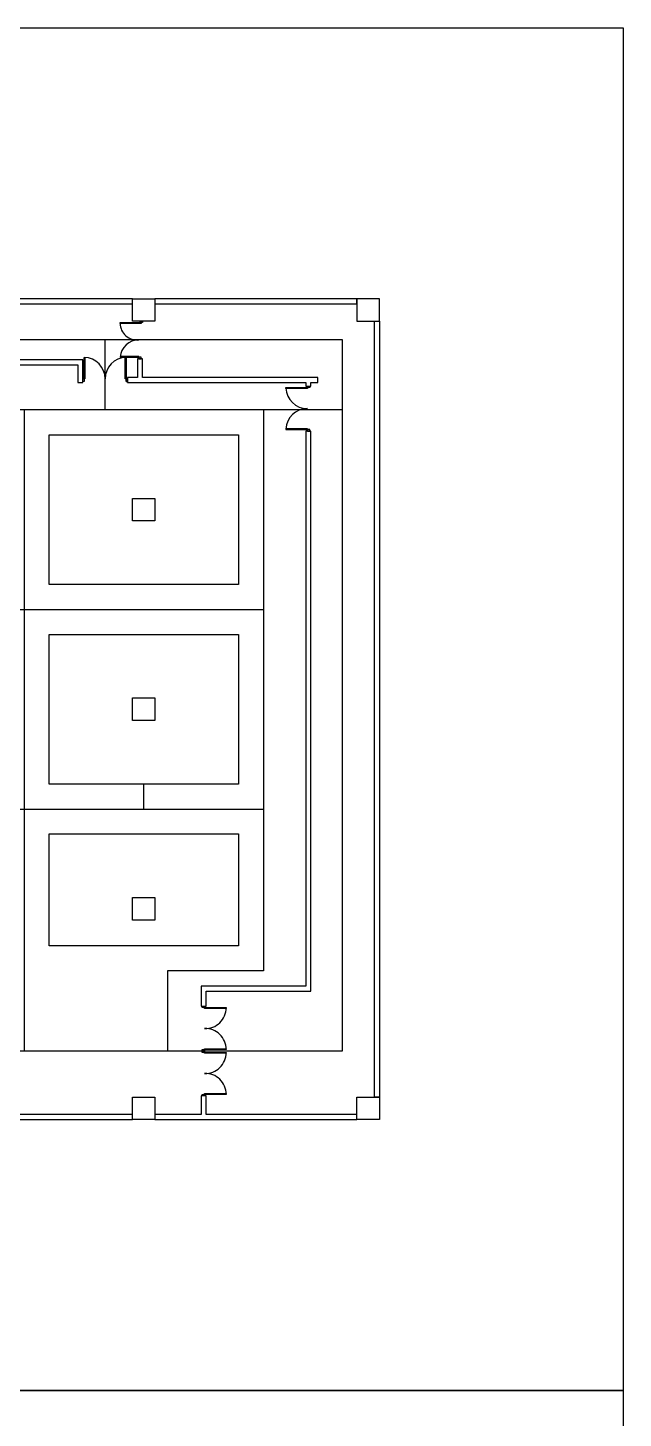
# Model space of a CAD drawing. Header units: centimetres. Extents: x -2363 to 10982, y -15317 to 6533.
# Drawn here: x 8594 to 10982, y 960 to 6533 of the extents above; entities that cross this region are included whole.
import ezdxf

# ---------------------------------------------------------------- set-up
doc = ezdxf.new("R2010")
doc.units = ezdxf.units.CM
doc.header["$MEASUREMENT"] = 0
for name, color, linetype in [('00_Coffee', 5, 'Continuous'), ('00_Walls', 6, 'Continuous'), ('01_Doors', 4, 'Continuous'), ('02_Path', 3, 'Continuous')]:
    doc.layers.add(name, color=color, linetype=linetype)

# ---------------------------------------------------------------- blocks, each defined once
blk = doc.blocks.new('A$C7880fce2')
at = {"layer": '02_Path'}
for p, q in [((580.4, 2848.5), (580.5, 2570)), ((2459.5, 2570), (2459.4, 2849.5)), ((3412, 0), (3412, 2850)), ((3412, 2570), (580.5, 2570)), ((889.5, 2570), (889.5, 0)), ((2134.5, 2570), (2134.5, 0)), ((3094.5, 2570), (3094.5, 321.3)), ((889.5, 1770), (3094.5, 1770)), ((0, 1525), (889.5, 635.5)), ((1537, 1070), (1537, 970)), ((2614.5, 970), (2614.5, 1070)), ((889.5, 970), (3094.5, 970)), ((2709, 321.3), (2709, 0)), ((3094.5, 321.3), (2709, 321.3)), ((1604.5, 270), (1604.5, 0)), ((889.5, 0), (3412, 0))]:
    blk.add_line(p, q, dxfattribs=at)

msp = doc.modelspace()

# ---------------------------------------------------------------- linework, layer by layer
at = {"layer": '00_Coffee'}
for points in [[(-2362.9, 6533.4), (10982.1, 6533.4), (10982.1, 1070.9), (-2362.9, 1070.9)], [(8679.5, 4902.2), (9439.5, 4902.2), (9439.5, 4302.2), (8679.5, 4302.2)], [(8679.5, 4102.2), (9439.5, 4102.2), (9439.5, 3502.2), (8679.5, 3502.2)], [(8679.5, 3302.2), (9439.5, 3302.2), (9439.5, 2853.4), (8679.5, 2853.4)], [(-2362.9, 1070.9), (10982.1, 1070.9), (10982.1, -4391.7), (-2362.9, -4391.7)]]:
    msp.add_lwpolyline(points, close=True, dxfattribs=at)
at = {"layer": '00_Walls'}
for p, q in [((9729.5, 4917.2), (9709.5, 4917.2)), ((9709.5, 4917.2), (9709.5, 2692.2)), ((9729.5, 2672.2), (9729.5, 4917.2)), ((9709.5, 2692.2), (9289.5, 2692.2)), ((9289.5, 2692.2), (9289.5, 2612.2)), ((9309.5, 2612.2), (9309.5, 2672.2)), ((9309.5, 2672.2), (9729.5, 2672.2)), ((9289.5, 2612.2), (9309.5, 2612.2))]:
    msp.add_line(p, q, dxfattribs=at)
for points in [[(8144.5, 5447.1), (8144.5, 5427.1), (9014.5, 5427.1), (9014.5, 5447.1)], [(9104.5, 5357.2), (9014.5, 5357.2), (9014.5, 5447.2), (9104.5, 5447.2)], [(9104.5, 5447.2), (9104.5, 5427.2), (9914.5, 5427.2), (9914.5, 5447.2)], [(9914.5, 5357.2), (10004.5, 5357.2), (10004.5, 5447.2), (9914.5, 5447.2)], [(10004.5, 2247.2), (9984.5, 2247.2), (9984.5, 5357.2), (10004.5, 5357.2)], [(8814.5, 5112.2), (8814.5, 5202.2), (7174.5, 5202.1), (7174.5, 5182.1), (8794.5, 5182.2), (8794.5, 5112.2)], [(9709.5, 5097.2), (9729.5, 5097.2), (9729.5, 5112.2), (9757.5, 5112.2), (9757.5, 5132.2), (9054.5, 5132.2), (9054.5, 5207.2), (9034.5, 5207.2), (9034.5, 5132.2), (8994.5, 5132.2), (8994.5, 5112.2), (9709.5, 5112.2)], [(9014.5, 4647.1), (9104.5, 4647.1), (9104.5, 4557.1), (9014.5, 4557.1)], [(9104.5, 3757.2), (9014.5, 3757.2), (9014.5, 3847.2), (9104.5, 3847.2)], [(9104.5, 2957.2), (9014.5, 2957.2), (9014.5, 3047.2), (9104.5, 3047.2)], [(9104.5, 2157.2), (9014.5, 2157.2), (9014.5, 2247.2), (9104.5, 2247.2)], [(9104.5, 2157.2), (9914.5, 2157.2), (9914.5, 2177.2), (9309.5, 2177.2), (9309.5, 2252.2), (9289.5, 2252.2), (9289.5, 2177.2), (9104.5, 2177.2)], [(10004.5, 2157.2), (9914.5, 2157.2), (9914.5, 2247.2), (10004.5, 2247.2)], [(8144.5, 2157.2), (9014.5, 2157.2), (9014.5, 2177.2), (8144.5, 2177.2)]]:
    msp.add_lwpolyline(points, close=True, dxfattribs=at)
at = {"layer": '01_Doors', "lineweight": -3}
for p, q in [((8988.5, 5126.1), (8985.5, 5126.1)), ((8988.5, 5126.1), (8988.5, 5116.1)), ((8994.5, 5126.1), (8988.5, 5126.1)), ((8988.5, 5116.1), (8994.5, 5116.1))]:
    msp.add_line(p, q, dxfattribs=at)
at = {"layer": '01_Doors'}
for points in [[(8964.5, 5351.8), (9049.5, 5352.1), (9049.5, 5348.3), (8964.5, 5348.1)], [(9044.5, 5357.1), (9054.5, 5357.1), (9054.5, 5352.1), (9044.5, 5352.1)], [(8820.5, 5212.2), (8823.5, 5212.2), (8823.5, 5126.2), (8820.5, 5126.2)], [(8964.5, 5213.1), (9039.5, 5213.1), (9039.5, 5216.1), (8964.5, 5216.1)], [(8985.5, 5212.2), (8988.5, 5212.2), (8988.5, 5126.2), (8985.5, 5126.2)], [(9039.5, 5207.1), (9049.5, 5207.1), (9049.5, 5212.9), (9039.5, 5212.9)], [(8814.5, 5126.2), (8820.5, 5126.2), (8820.5, 5116.2), (8814.5, 5116.2)], [(8988.5, 5126.2), (8994.5, 5126.2), (8994.5, 5116.2), (8988.5, 5116.2)], [(9629.5, 5091.2), (9715.5, 5091.2), (9715.5, 5088.2), (9629.5, 5088.2)], [(9715.5, 5097.2), (9725.5, 5097.2), (9725.5, 5091.2), (9715.5, 5091.2)], [(9629.5, 4923.2), (9715.5, 4923.2), (9715.5, 4926.2), (9629.5, 4926.2)], [(9715.5, 4917.2), (9725.5, 4917.2), (9725.5, 4923.2), (9715.5, 4923.2)], [(9293.5, 2612.2), (9303.5, 2612.2), (9303.5, 2606.2), (9293.5, 2606.2)], [(9303.5, 2606.2), (9389.5, 2606.2), (9389.5, 2603.2), (9303.5, 2603.2)], [(9293.5, 2438.2), (9303.5, 2438.2), (9303.5, 2426.2), (9293.5, 2426.2)], [(9303.5, 2441.2), (9389.5, 2441.2), (9389.5, 2438.2), (9303.5, 2438.2)], [(9303.5, 2426.2), (9389.5, 2426.2), (9389.5, 2423.2), (9303.5, 2423.2)], [(9293.5, 2258.2), (9303.5, 2258.2), (9303.5, 2252.2), (9293.5, 2252.2)], [(9303.5, 2261.2), (9389.5, 2261.2), (9389.5, 2258.2), (9303.5, 2258.2)]]:
    msp.add_lwpolyline(points, close=True, dxfattribs=at)
for centre, radius, start, end in [((9032.4, 5349.7), 67.9, 181.2888, 276.0282), ((9039.5, 5206.9), 75.3, 90, 175.2281), ((8818.8, 5126.4), 85.7, 359.8062, 88.8457), ((8990.2, 5126.4), 85.7, 91.1543, 180.1938), ((9715.2, 5092.9), 85.8, 182.1862, 270.1937), ((9715.2, 4921.4), 85.8, 89.8063, 177.8138), ((9307, 2604.7), 82.6, 267.611, 1.0409), ((9307, 2439.7), 82.6, 358.9591, 92.389), ((9307, 2424.7), 82.6, 267.611, 1.0409), ((9307, 2259.7), 82.6, 358.9591, 92.389)]:
    msp.add_arc(centre, radius, start, end, dxfattribs=at)
at = {"layer": '02_Path'}
msp.add_line((9857, 5282.1), (4789.5, 5282.1), dxfattribs=at)

# ---------------------------------------------------------------- block references
msp.add_blockref('A$C7880fce2', (6445, 2432.2), dxfattribs=at)

doc.saveas('drawing.dxf')
